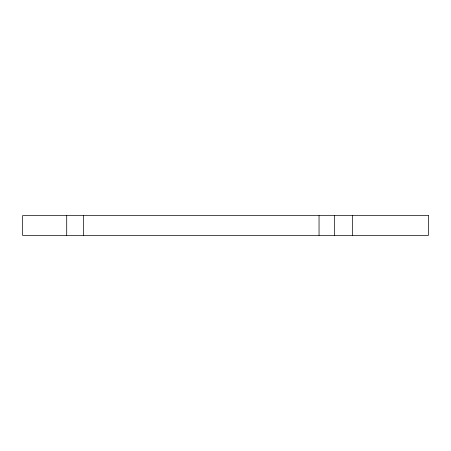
<?xml version="1.0" encoding="UTF-8"?>
<svg xmlns="http://www.w3.org/2000/svg" width="451" height="451" viewBox="0 0 451 451"><rect width="100%" height="100%" fill="white"/><g stroke="black" fill="none" stroke-linecap="round" stroke-linejoin="round"><path stroke-width="0.68" d="M352.659 215.657L352.659 235.343M334.512 215.657L334.512 235.343M319.043 215.657L319.043 235.343M83.553 215.657L83.553 235.343M66.709 215.657L66.709 235.343M428.45 215.657L22.55 215.657L22.55 235.343L428.45 235.343L428.45 215.657"/></g></svg>
